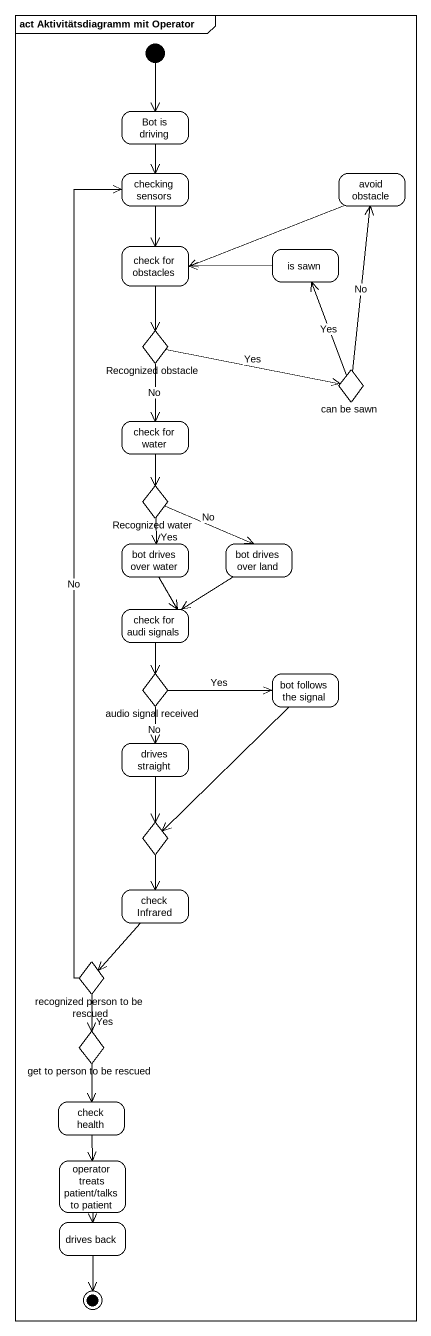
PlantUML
@startuml
mainframe act Aktivitätsdiagramm mit Operator
hide empty description
state "Bot is driving" as Bot_is_driving
state "checking sensors" as checking_sensors
state "avoid obstacle" as avoid_obstacle
state "check for obstacles" as check_for_obstacles
state "is sawn" as is_sawn
state "Recognized obstacle" as Recognized_obstacle <<choice>>
state "can be sawn" as can_be_sawn <<choice>>
state "check for water" as check_for_water
state "Recognized water" as Recognized_water <<choice>>
state "bot drives over water" as bot_drives_over_water
state "bot drives over land" as bot_drives_over_land
state "check for audi signals" as check_for_audi_signals
state "audio signal received" as audio_signal_received <<choice>>
state "bot follows the signal" as bot_follows_the_signal
state "drives straight" as drives_straight
state choice1 <<choice>>
state "check Infrared" as check_Infrared
state "recognized person to be rescued" as recognized_person_to_be <<choice>>
state "get to person to be rescued" as get_to_person_to_be_rescued <<choice>>
state "check health" as check_health
state "operator treats patient/talks to patient" as operator_treats_patient
state "drives back" as drives_back
[*] --> Bot_is_driving
Bot_is_driving --> checking_sensors
checking_sensors --> check_for_obstacles
avoid_obstacle -left-> check_for_obstacles
check_for_obstacles --> Recognized_obstacle
is_sawn -left-> check_for_obstacles
Recognized_obstacle -right-> can_be_sawn : Yes
Recognized_obstacle --> check_for_water : No
can_be_sawn -up-> avoid_obstacle : No
can_be_sawn -up-> is_sawn : Yes
check_for_water --> Recognized_water
Recognized_water --> bot_drives_over_water : Yes
Recognized_water -right-> bot_drives_over_land : No
bot_drives_over_water --> check_for_audi_signals
bot_drives_over_land --> check_for_audi_signals
check_for_audi_signals --> audio_signal_received
audio_signal_received -right-> bot_follows_the_signal : Yes
audio_signal_received --> drives_straight : No
bot_follows_the_signal --> choice1
drives_straight --> choice1
choice1 --> check_Infrared
check_Infrared --> recognized_person_to_be
recognized_person_to_be -up-> checking_sensors : No
recognized_person_to_be --> get_to_person_to_be_rescued : Yes
get_to_person_to_be_rescued --> check_health
check_health --> operator_treats_patient
operator_treats_patient --> drives_back
drives_back --> [*]
@enduml
